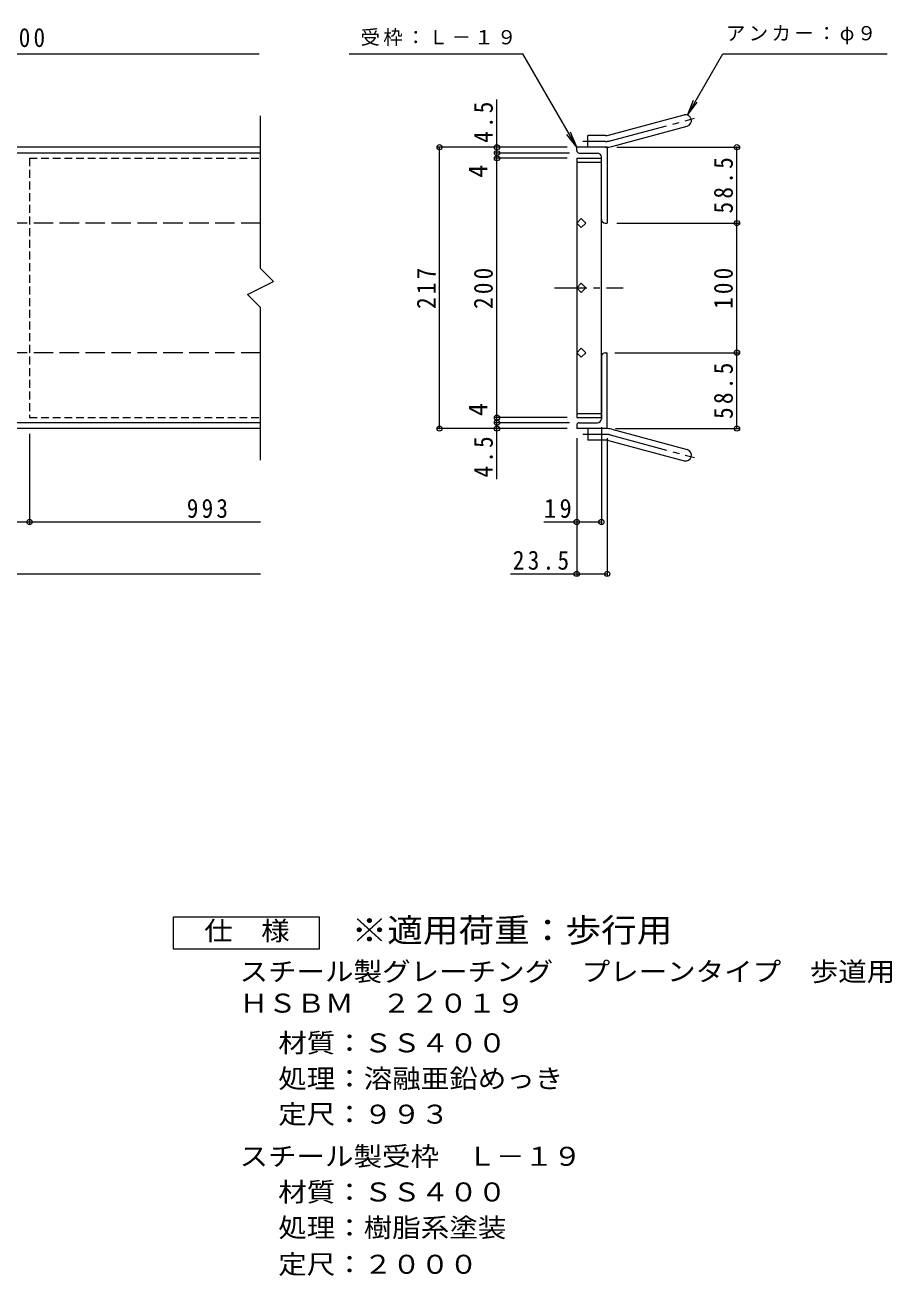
# Model space of a CAD drawing. Units: millimetres, scale not verified. Extents: x -836 to 876, y -685 to 557.
# Drawn here: x 208 to 876, y -542 to 424 of the extents above; entities that cross this region are included whole.
import ezdxf
from ezdxf.enums import TextEntityAlignment as Align

# ---------------------------------------------------------------- set-up
doc = ezdxf.new("R2010")
doc.units = ezdxf.units.MM
doc.header["$LTSCALE"] = 5
doc.header["$PDMODE"] = 32
doc.header["$PDSIZE"] = 4
for name, pattern in [('CHAIN1', [8, 5, -1, 1, -1]), ('CHAIN2', [12, 9, -1, 1, -1]), ('DASHED1', [1.8, 1.2, -0.6]), ('DASHED3', [4, 3, -1])]:
    doc.linetypes.add(name, pattern=pattern)
for name, color, linetype, lineweight in [('A-1_ピット', 2, 'Continuous', 9), ('A-2_蓋', 3, 'Continuous', 9), ('A-4_寸法', 7, 'Continuous', 9), ('F-4_F-4ﾚｲﾔ', 2, 'Continuous', 9)]:
    doc.layers.add(name, color=color, linetype=linetype, lineweight=lineweight)
doc.layers.add('F-5_F-5ﾚｲﾔ', color=3, linetype='Continuous')
doc.styles.add('ＭＳ ゴシック', font='')
doc.styles.get('ＭＳ ゴシック').set_extended_font_data('MS Gothic')

msp = doc.modelspace()

# ---------------------------------------------------------------- linework, layer by layer
at = {"layer": 'A-1_ピット'}
for p, q in [((657.888, 338.554), (716.079, 354.146)), ((641.743, 329.247), (641.743, 338.247)), ((655.559, 338.247), (641.743, 338.247)), ((660.217, 329.861), (718.408, 345.453)), ((389.257, 329.247), (-792.451, 329.247)), ((656.743, 329.247), (633.243, 329.247)), ((633.243, 326.747), (633.243, 329.247)), ((656.743, 329.247), (656.743, 270.747)), ((389.257, 324.747), (-792.451, 324.747)), ((635.243, 324.747), (649.243, 324.747)), ((652.243, 273.747), (652.243, 321.747)), ((655.243, 270.747), (656.743, 270.747)), ((652.243, 167.747), (652.243, 119.747)), ((655.243, 170.747), (656.743, 170.747)), ((656.743, 112.247), (656.743, 170.747)), ((389.257, 116.747), (-792.451, 116.747)), ((635.243, 116.747), (649.243, 116.747)), ((389.257, 112.247), (-792.451, 112.247)), ((633.243, 114.747), (633.243, 112.247)), ((656.743, 112.247), (633.243, 112.247)), ((641.743, 112.247), (641.743, 103.247)), ((660.217, 111.634), (718.408, 96.041)), ((655.559, 103.247), (641.743, 103.247)), ((657.888, 102.94), (716.079, 87.348))]:
    msp.add_line(p, q, dxfattribs=at)
at = {"layer": 'A-1_ピット', "linetype": 'CHAIN2'}
for p, q in [((659.053, 334.207), (724.219, 351.669)), ((655.558, 333.747), (637.938, 333.747)), ((655.558, 107.747), (637.938, 107.747)), ((659.053, 107.287), (724.219, 89.826))]:
    msp.add_line(p, q, dxfattribs=at)
at = {"layer": 'A-1_ピット', "linetype": 'DASHED3'}
for p, q in [((389.257, 270.748), (-792.451, 270.748)), ((389.257, 170.747), (-792.451, 170.747))]:
    msp.add_line(p, q, dxfattribs=at)
at = {"layer": 'A-1_ピット'}
for centre, radius, start, end in [((717.243, 349.8), 4.5, 285.00014, 104.99991), ((655.559, 347.247), 9, 270, 285.00002), ((655.558, 347.247), 18, 270, 285), ((635.243, 326.747), 2, 180, 270), ((649.243, 321.747), 3, 0, 90), ((655.243, 273.747), 3, 180, 270), ((655.243, 167.747), 3, 90, 180), ((635.243, 114.747), 2, 90, 180), ((649.243, 119.747), 3, 270, 0), ((655.558, 94.247), 18, 75, 90), ((655.559, 94.247), 9, 74.99998, 90), ((717.243, 91.695), 4.5, 255.00009, 74.99986)]:
    msp.add_arc(centre, radius, start, end, dxfattribs=at)
at = {"layer": 'A-1_ピット', "linetype": 'CHAIN2'}
for centre, start, end in [((655.558, 347.247), 270, 284.99995), ((655.558, 94.247), 75.00005, 90)]:
    msp.add_arc(centre, 13.5, start, end, dxfattribs=at)
at = {"layer": 'A-2_蓋'}
for p, q in [((389.257, 235.747), (389.257, 353.592)), ((633.243, 320.747), (652.243, 320.747)), ((633.243, 320.747), (633.243, 120.747)), ((652.243, 120.747), (652.243, 320.747)), ((633.243, 317.747), (652.243, 317.747)), ((389.257, 87.902), (389.257, 205.747)), ((633.243, 123.747), (652.243, 123.747)), ((633.243, 120.747), (652.243, 120.747))]:
    msp.add_line(p, q, dxfattribs=at)
at = {"layer": 'A-2_蓋', "linetype": 'DASHED1'}
msp.add_line((211.05, 320.747), (389.257, 320.747), dxfattribs=at)
at = {"layer": 'A-2_蓋', "linetype": 'CHAIN1'}
msp.add_line((616.161, 220.747), (668.989, 220.747), dxfattribs=at)
at = {"layer": 'A-2_蓋', "linetype": 'DASHED1'}
msp.add_lwpolyline([(211.05, 320.747), (211.05, 120.747), (389.257, 120.747)], dxfattribs=at)
at = {"layer": 'A-2_蓋'}
for points in [[(640.315, 270.747), (636.779, 267.212), (633.243, 270.747), (636.779, 274.283)], [(640.315, 220.747), (636.779, 217.212), (633.243, 220.747), (636.779, 224.283)], [(640.315, 170.747), (636.779, 174.283), (633.243, 170.747), (636.779, 167.211)]]:
    msp.add_lwpolyline(points, close=True, dxfattribs=at)
msp.add_lwpolyline([(389.257, 205.747), (379.257, 215.747), (399.257, 225.747), (389.257, 235.747)], dxfattribs=at)
at = {"layer": 'A-4_寸法'}
for p, q in [((-792.451, 401.347), (388.279, 401.347)), ((457.748, 401.347), (591.617, 401.347)), ((633.243, 329.247), (591.617, 401.347)), ((718.66, 354.071), (745.955, 401.347)), ((745.955, 401.347), (872.681, 401.347)), ((571.694, 324.747), (571.694, 366.001)), ((718.66, 354.071), (723.444, 365.619)), ((718.66, 354.071), (726.27, 363.988)), ((633.243, 329.247), (625.634, 339.164)), ((633.243, 329.247), (628.46, 340.796)), ((625.743, 329.247), (525.935, 329.247)), ((527.435, 112.247), (527.435, 329.247)), ((579.194, 329.247), (573.194, 329.247)), ((664.243, 329.247), (758.376, 329.247)), ((756.876, 270.747), (756.876, 329.247)), ((627.743, 324.747), (570.194, 324.747)), ((625.743, 320.747), (570.194, 320.747)), ((571.694, 320.747), (571.694, 324.747)), ((571.694, 120.747), (571.694, 320.747)), ((664.243, 270.747), (758.376, 270.747)), ((756.876, 170.747), (756.876, 270.747)), ((662.743, 170.747), (758.376, 170.747)), ((756.876, 112.247), (756.876, 170.747)), ((625.743, 120.747), (570.194, 120.747)), ((627.743, 116.747), (570.194, 116.747)), ((571.694, 116.747), (571.694, 120.747)), ((571.694, 73.113), (571.694, 116.747)), ((211.05, 108.247), (211.05, 38.646)), ((625.743, 112.247), (525.935, 112.247)), ((652.243, 113.247), (652.243, 38.646)), ((663.058, 112.247), (758.376, 112.247)), ((633.243, 104.747), (633.243, -1.354)), ((656.743, 104.747), (656.743, -1.354)), ((-836.207, 40.146), (389.257, 40.146)), ((607.902, 40.146), (652.243, 40.146)), ((-792.451, 0.146), (389.257, 0.146)), ((582.024, 0.146), (656.743, 0.146))]:
    msp.add_line(p, q, dxfattribs=at)
for p in [(527.435, 329.247), (571.694, 329.247), (756.876, 329.247), (571.694, 324.747), (571.694, 320.747), (756.876, 270.747), (756.876, 170.747), (571.694, 120.747), (571.694, 116.747), (527.435, 112.247), (571.694, 112.247), (756.876, 112.247), (211.05, 40.146), (633.243, 40.146), (652.243, 40.146), (633.243, 0.146), (656.743, 0.146)]:
    msp.add_point(p, dxfattribs=at)
at = {"layer": 'F-4_F-4ﾚｲﾔ'}
msp.add_lwpolyline([(322.035, -289.437), (322.035, -264.437), (434.534, -264.437), (434.534, -289.437)], close=True, dxfattribs=at)

# ---------------------------------------------------------------- texts
at = {"layer": 'A-4_寸法', "color": 2, "style": 'ＭＳ ゴシック'}
for p in [(568.694, 305.791), (568.694, 121.907)]:
    msp.add_text('4', height=14.66, rotation=90, dxfattribs=at).set_placement(p, align=Align.BOTTOM_LEFT)
at = {"layer": 'A-4_寸法', "color": 2, "char_height": 14.66, "attachment_point": 7, "style": 'ＭＳ ゴシック'}
for s, insert in [('\\T1.27;\\W0.9;500', (191.299, 406.347)), ('\\T1.27;\\W0.9;993', (332.385, 43.146)), ('\\T1.27;\\W0.95;19', (607.902, 43.146)), ('\\T1.28;\\W0.9;23.5', (583.927, 3.146))]:
    msp.add_mtext(s, dxfattribs=dict(at, insert=insert))
at = {"layer": 'A-4_寸法', "char_height": 11, "attachment_point": 7, "style": 'ＭＳ ゴシック'}
for s, insert in [('\\T1.17;受枠：Ｌ－１９', (466.419, 407.415)), ('\\T1.17;アンカー：φ９', (748.382, 408.737))]:
    msp.add_mtext(s, dxfattribs=dict(at, insert=insert))
at = {"layer": 'A-4_寸法', "color": 2, "char_height": 14.66, "attachment_point": 7, "rotation": 90, "style": 'ＭＳ ゴシック'}
for s, insert in [('\\T1.27;\\W0.9;4.5', (568.694, 332.636)), ('\\T1.28;\\W0.9;58.5', (753.876, 278.122)), ('\\T1.27;\\W0.9;217', (524.435, 204.497)), ('\\T1.27;\\W0.9;200', (568.694, 204.497)), ('\\T1.27;\\W0.9;100', (753.876, 204.497)), ('\\T1.28;\\W0.9;58.5', (753.876, 119.622)), ('\\T1.27;\\W0.9;4.5', (568.694, 74.456))]:
    msp.add_mtext(s, dxfattribs=dict(at, insert=insert))
at = {"layer": 'F-4_F-4ﾚｲﾔ', "style": 'ＭＳ ゴシック', "width": 1.1}
for s, p in [('仕\u3000様', (345.785, -286.937)), ('スチール製グレーチング\u3000プレーンタイプ\u3000歩道用', (373.079, -318.397)), ('ＨＳＢＭ\u3000２２０１９', (373.079, -342.771)), ('材質：ＳＳ４００', (402.935, -373.422)), ('処理：溶融亜鉛めっき', (402.935, -400.923)), ('定尺：９９３', (402.935, -428.423)), ('スチール製受枠\u3000Ｌ－１９', (373.08, -460.923)), ('材質：ＳＳ４００', (402.936, -488.423)), ('処理：樹脂系塗装', (402.936, -515.923)), ('定尺：２０００', (402.935, -544.209))]:
    msp.add_text(s, height=14.66, dxfattribs=at).set_placement(p, align=Align.BOTTOM_LEFT)
at = {"layer": 'F-5_F-5ﾚｲﾔ', "style": 'ＭＳ ゴシック', "width": 1.1}
msp.add_text('※適用荷重：歩行用', height=18.33, dxfattribs=at).set_placement((459.534, -289.437), align=Align.BOTTOM_LEFT)

doc.saveas('drawing.dxf')
